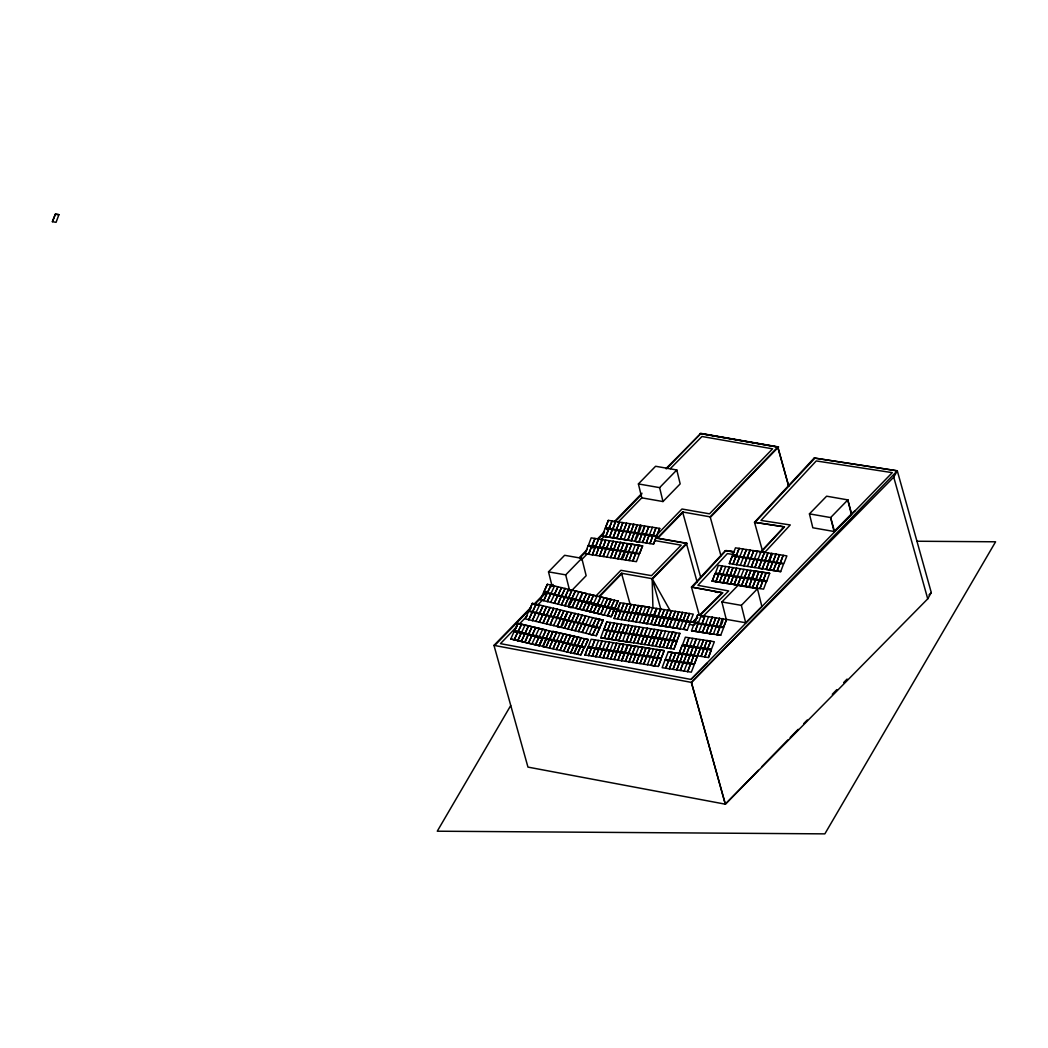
<?xml version="1.0" encoding="UTF-8"?>
<svg xmlns="http://www.w3.org/2000/svg" width="1048" height="1048" viewBox="0 0 1048 1048"><rect width="100%" height="100%" fill="white"/><g stroke="black" fill="none" stroke-linecap="round" stroke-linejoin="round"><path stroke-width="1.5" d="M52.4 221.691L55.334 214.133L58.924 214.683L55.426 214.211L52.4 221.691L56.068 222.32L58.924 214.683M587.928 546.047L585.072 553.698L636.398 561.663L639.332 554.091L587.928 546.047L617.102 550.541L614.167 558.099M588.334 545.51L591.177 537.873L627.451 543.545L624.516 551.104L588.242 545.432L617.39 549.951L620.324 542.392L617.154 549.925M588.57 554.156L591.583 546.611M588.727 554.248L591.504 546.597M591.91 546.06L594.897 538.449M592.382 554.811L595.316 547.253M592.317 554.811L595.238 547.174M602.194 536.17L605.037 528.533L656.441 536.589L653.52 544.148L602.102 536.091L631.499 540.742L634.223 533.026L631.368 540.676M605.456 527.995L608.299 520.345L644.572 526.031L641.638 533.589L605.364 527.904L608.377 520.437M602.233 539.641L599.299 547.2M599.22 547.187L602.141 539.55M605.783 536.72L608.692 529.096L605.692 536.641M609.032 528.546L612.019 520.922M602.875 547.75L605.77 540.113L602.797 547.672M603.255 556.501L606.098 548.851M606.517 548.314L609.491 540.676L606.648 548.327M613.001 537.768L615.936 530.209M613.159 537.86L616.093 530.301M619.263 522.035L616.342 529.672L619.342 522.127M613.159 541.292L610.224 548.877L613.159 541.318M616.787 538.423L619.722 530.864M616.735 538.41L619.63 530.786M613.525 549.99L610.67 557.641L613.447 549.99M620.377 538.973L623.324 531.349L620.285 538.895M623.625 530.799L626.612 523.162L623.756 530.812M614.259 558.191L617.102 550.541M624.136 539.563L626.914 531.899M623.861 542.995L620.94 550.554M623.783 542.903L620.822 550.567L624.516 551.104M627.791 540.126L630.726 532.567M633.765 524.236L630.935 531.886L633.857 524.327M627.726 540.113L630.66 532.554M624.595 551.654C614.351 570.911 632.114 548.104 620.822 551.169M621.765 559.331L624.674 551.746M625.106 551.235L627.962 543.598L642.594 545.916L639.66 553.475L625.027 551.156L628.04 543.676L642.594 545.916M587.889 647.428L585.046 655.079L587.889 647.428L617.076 651.935L614.141 659.493M613.132 642.699L610.198 650.258L588.295 646.891L591.151 639.254L627.411 644.926L624.49 652.485L617.128 651.306M637.944 533.052C642.594 513.114 641.913 537.572 634.354 532.489L637.354 524.786M628.446 552.414L625.512 559.973M625.433 559.973L628.355 552.335M594.871 639.83L591.884 647.441L594.95 639.909M629.01 560.444L632.01 552.899M629.167 560.536L631.944 552.886M632.416 552.361L635.35 544.803M595.605 648.031L598.539 640.472M636.45 635.232L633.608 642.883L600.714 637.76L603.556 630.11L669.515 640.341L666.62 648.07L669.515 640.341M603.884 629.494L606.818 621.936L643.092 627.608L640.158 635.167L603.962 629.586L606.818 621.936M641.9 534.349L638.966 541.908L641.704 534.139L656.441 536.589M642.228 533.72L645.07 526.083L659.703 528.402L656.769 535.96L642.136 533.642L656.769 535.96M632.743 561.099L635.664 553.462L632.822 561.099M635.913 552.833L638.848 545.274M595.932 656.755L598.853 649.118L595.854 656.664M599.102 648.489L602.115 640.944L599.26 648.581M636.071 552.925L639.005 545.366M607.211 630.673L604.303 638.311L607.224 630.752M610.539 622.512L607.552 630.136L610.617 622.604M645.463 534.821L642.555 542.458L645.555 534.912M617.049 611.01L614.115 618.569L616.958 610.919L682.916 621.15L679.929 628.787M617.285 610.303L620.206 602.744L656.48 608.416L653.546 615.975L617.364 610.381L620.298 602.823M642.503 545.838L639.66 553.475M602.482 649.681L599.587 657.319L602.574 649.773M610.801 631.237L608.023 638.887L610.958 631.328M614.207 623.141L611.272 630.713L614.207 623.154M649.118 535.384L646.21 543.021L649.053 535.371M620.691 611.574L617.77 619.132M617.691 619.119L620.613 611.482M620.953 610.932L623.94 603.321L620.861 610.853M603.137 657.79L606.176 650.258M603.334 657.895L606.072 650.232M609.451 642.057L606.478 649.695L609.543 642.149M611.521 639.346L614.521 631.8M611.678 639.45L614.456 631.787M652.707 535.934L649.93 543.598L652.865 536.026M653.114 535.397L656.035 527.773L653.035 535.318M606.989 658.458L609.923 650.9M606.923 658.445L609.831 650.821M615.307 640.014L618.241 632.455M615.255 640L618.15 632.363M656.362 536.497L653.52 544.148M656.677 535.882L659.703 528.402M627.922 612.608L625.001 620.246L628.001 612.7M628.263 612.058L631.171 604.434L628.171 611.98M618.896 640.564L621.844 632.94M622.145 632.389L625.119 624.752M631.551 613.172L628.656 620.809L631.499 613.159M634.813 604.997L631.957 612.635L634.761 604.984M617.207 651.398L620.206 643.695L617.272 651.253M614.22 659.572L617.076 651.935M622.656 641.14L625.433 633.49M635.245 613.748L632.285 621.372L635.337 613.827M635.547 613.185L638.52 605.548L649.262 607.185L646.275 614.888M587.98 647.52L624.359 653.061L620.77 652.511L617.94 660.201L620.861 652.59M629.245 634.145L626.311 641.704M626.245 641.69L629.154 634.066M638.9 614.311L635.979 621.936L638.835 614.298M639.175 613.669L642.11 606.085L639.175 613.643M584.954 654.987L621.516 660.699L624.359 653.061M621.818 660.803L624.674 653.153L661.223 658.878L658.288 666.436L621.739 660.712L624.752 653.245M625.08 652.629L627.922 644.979L664.196 650.664L661.262 658.223L624.988 652.537L628.014 645.07L649.904 648.437L646.891 655.878L654.122 657.07M636.568 634.616L639.503 627.058L636.464 634.63L632.874 634.079L635.874 626.376L632.94 633.935M629.9 642.254L632.743 634.616L636.542 635.324M632.953 634.761L630.018 642.319L600.714 637.76M628.407 653.808L625.473 661.367M625.407 661.354L628.315 653.716M628.656 653.179L631.643 645.555L628.577 653.087M636.726 635.258L633.712 642.738L637.381 643.367M650.127 616.067L647.009 623.678L643.42 623.128L646.354 615.569M629.062 661.917L631.97 654.279L628.97 661.838M673.144 641.062L670.117 648.529L673.222 640.918L676.812 641.468L673.956 649.105L637.407 643.393L640.223 635.73L637.289 643.289M665.572 631.106L662.637 638.664L640.747 635.311L643.59 627.66L679.864 633.333L676.929 640.891L669.567 639.725L672.502 632.154L676.274 632.782L673.157 640.276M635.625 654.843L632.717 662.48L635.717 654.934M638.887 646.668L635.887 654.214M643.996 636.398L641.075 644.035L644.075 636.49M644.324 635.861L647.31 628.237M650.782 624.176L653.821 616.735M683.519 629.337L686.623 621.726L690.2 622.276L687.357 629.913L650.887 624.294L653.729 616.643M656.991 608.469L654.149 616.106L690.331 621.7L693.265 614.141L657.07 608.547M639.267 655.419L636.359 663.043L639.215 655.406M642.516 647.232L639.673 654.882L642.463 647.219M650.978 628.879L647.965 636.346M654.45 624.765L657.384 617.207L654.384 624.752M660.712 609.045L657.725 616.656L660.803 609.137M642.935 656.048L640 663.607L643.04 656.074M651.293 637.525L648.385 645.162L651.384 637.616M651.633 636.988L654.555 629.35L651.555 636.896M658.039 625.315L660.974 617.757L658.196 625.42M646.878 655.904L649.904 648.437M646.695 656.638L643.695 664.183L646.537 656.533M655.013 638.18L652.079 645.738L654.882 638.075M658.131 629.9L655.288 637.538L658.275 629.992M661.786 625.97L664.694 618.333L661.694 625.879M665.035 617.783L668.034 610.237M655.668 646.289L658.707 638.743M668.323 618.896L665.428 626.534L668.414 618.988M668.69 618.346L671.585 610.722L668.598 618.268M669.069 627.097L672.03 619.473M672.318 618.909L675.305 611.272L672.449 618.923M650.913 665.218L654.542 665.939L657.633 658.327M662.926 647.337L665.939 639.791M669.161 631.643L666.122 639.11M663.083 647.428L665.86 639.778M676.039 619.447L678.894 611.809L675.96 619.368M669.659 639.804L672.737 632.18M679.327 620.599L676.484 628.237L679.261 620.586M664.995 660.03L662.153 667.681L691.326 672.174L694.261 664.615L665.087 660.122M697.392 656.375L668.257 651.856L665.323 659.415L694.457 663.934L697.313 656.297L694.457 663.934M673.235 640.354L676.196 632.704M686.741 621.15L683.047 620.613L686.047 612.91L683.113 620.468M665.742 668.231L668.65 660.594L665.65 668.139M668.991 660.044L671.978 652.432M676.929 640.891L679.864 633.333M676.812 641.468L673.956 649.105M682.13 645.385L679.287 653.022L682.13 645.385L704.046 648.922M673.039 669.358L675.96 661.72L672.96 669.266M700.064 639.529L697.13 647.088L682.536 644.848L685.392 637.197L714.343 641.756L711.409 649.315L704.06 648.136L706.981 640.577M679.222 653.546L676.301 661.17L679.3 653.625M691.536 630.778L694.392 623.141L723.631 627.726L720.697 635.284L691.536 630.778L713.361 634.25L716.256 626.521L720.042 627.176L716.95 634.8L719.793 627.149M694.706 622.525L697.64 614.966L726.605 619.512L723.67 627.071L694.798 622.604L697.64 614.966M676.746 669.934L679.68 662.375M689.034 637.76L686.191 645.411L688.968 637.747M676.694 669.921L679.589 662.284M682.851 654.109L679.955 661.733L682.798 654.096M766.415 581.509L763.573 589.146L712.168 581.103L715.09 573.544L766.507 581.588L751.757 579.151L749.032 586.906L751.848 579.23M712.247 581.182L715.09 573.544M697.968 623.691L695.191 631.341M695.125 631.341L698.125 623.783M683.178 662.834L680.244 670.393M686.519 654.135L689.361 646.498L686.571 654.149M689.78 645.961L692.754 638.415M683.584 662.297L686.571 654.673L683.493 662.218L694.379 663.856M718.679 574.094L715.902 581.745L718.836 574.186M725.661 566.483L722.806 574.134L719.229 573.584L722.072 565.933L719.007 573.466M698.78 631.905L701.754 624.359M693.2 647.166L690.265 654.725L693.003 647.061M702.029 623.717L704.885 616.08L702.081 623.73M687.03 663.502L684.095 671.061M687.213 662.781L690.147 655.197L687.226 662.755M719.4 582.216L722.4 574.658M719.557 582.308L722.334 574.658M705.343 624.909L702.409 632.468L705.448 624.922M705.579 624.202L708.645 616.643M696.776 647.716L693.855 655.275L696.855 647.73M780.681 571.632L729.277 563.575L732.211 556.016L783.537 563.994L780.681 571.632L766.14 569.391L769.075 561.833M729.369 563.667L732.303 556.108M771.734 553.514L735.473 547.842L732.539 555.401L768.8 561.073L771.655 553.436L768.8 561.073M687.685 671.611L690.527 663.974L687.75 671.624M723.055 582.78L725.989 575.221L723.212 582.871M726.395 574.684L729.238 567.034M729.395 567.125L726.316 574.592M697.496 655.838L700.418 648.201L697.418 655.747M700.706 647.599L703.549 639.961L700.614 647.52M709.103 625.486L706.103 633.031L708.946 625.394M732.945 564.217L735.866 556.58L732.932 564.138M736.207 556.029L739.194 548.418M733.037 567.689L730.102 575.26L733.679 575.811L736.534 568.16M726.801 583.422L729.644 575.784L726.84 583.435M730.05 575.247L732.945 567.61M709.824 633.608L712.758 626.049M715.797 617.717L712.967 625.381L715.889 617.809M701.02 656.402L704.007 648.751M704.138 648.214L707.125 640.511L710.57 641.127M709.758 633.595L712.692 626.036M739.521 557.143L736.6 564.78L739.534 557.222M704.086 648.843L701.073 656.31M736.665 568.173L733.6 575.719M719.976 626.534C724.64 606.596 723.958 631.053 716.4 625.984L719.386 618.281M704.688 657.031L707.701 649.328L711.291 649.878L708.448 657.528L679.196 652.943M740.255 565.344L743.255 557.798M743.517 557.156L746.425 549.532L743.425 557.077M704.859 656.978L707.544 649.393M737.124 577.003L734.19 584.561M734.124 584.561L737.045 576.924M708.448 657.528L711.291 649.878L682.222 645.463M746.805 558.27L743.962 565.92L746.752 558.256M750.067 550.095L747.172 557.719L750.145 550.174M737.779 585.125L740.7 577.487L737.687 585.033M723.67 627.071L726.513 619.434M747.46 566.379L750.499 558.846M744.408 578.103L741.552 585.753L744.486 578.195M754.154 559.409L751.233 567.034L754.246 559.488M750.957 570.4L747.918 577.972M757.809 559.973L754.888 567.597L757.743 559.96M754.534 570.95L751.691 578.588L754.625 571.029L718.352 565.357L715.509 573.007L751.599 578.509L744.421 577.5L747.486 569.876M755.123 571.081L752.281 578.732L766.822 580.972L769.677 573.322L755.123 571.081L769.677 573.322M755.215 571.173L752.281 578.732L766.822 580.972M761.608 560.667L758.673 568.226L762.25 568.789L765.289 561.086M758.673 568.226L761.516 560.588M752.608 587.456L755.451 579.819M755.608 579.911L752.53 587.378M755.87 579.282L758.844 571.658M759.263 580.474L756.329 588.033M756.263 588.02L759.184 580.382M766.14 569.391L768.957 561.715M769.311 561.125L772.245 553.567L786.878 555.899L783.943 563.457L769.402 561.217L772.245 553.567M762.918 581.037L759.918 588.583L762.761 580.946M766.18 572.85L763.245 580.409M763.18 580.409L766.088 572.771M769.73 569.942L772.638 562.317L769.638 569.863M772.979 561.767L775.965 554.143M776.293 562.881L773.372 570.505L776.385 562.959M776.948 570.99L779.948 563.444L777.105 571.081M780.288 562.894L783.21 555.257L780.354 562.907M545.956 647.075L549.231 639.516L584.168 647.52L580.802 655L546.113 647.337L549.44 639.791L542.877 638.075L539.458 645.542L542.877 638.075M552.951 631.433L549.676 638.992L552.951 631.433L581.182 637.839L577.658 645.371M552.781 640.328L549.427 647.874L552.715 640.302M553.292 639.817L556.658 632.35M553.161 639.791L556.567 632.258M556.265 641.114L553.056 648.699L556.423 641.219M556.776 640.616L560.143 633.136M556.527 649.485L559.881 641.939L556.449 649.406M563.536 633.844L560.326 641.428M560.261 641.402L563.693 633.948M560.13 650.31L563.418 642.751M567.086 634.656L563.811 642.214L567.217 634.761M560.077 650.297L563.365 642.738M563.614 651.109L567.007 643.577M567.204 651.935L570.557 644.389L567.112 651.843M570.662 652.655L574.108 645.201L570.819 652.76M577.789 637.132L574.422 644.625L577.789 637.145M577.291 645.909L573.832 653.297M581.182 637.839L577.749 645.463L584.823 647.048L588.19 639.568L584.614 638.691L581.142 646.171M574.304 653.546L577.592 645.987L549.231 639.516M580.605 646.642L577.238 654.122L580.775 646.708M584.09 647.441L580.802 655M588.098 639.49L584.823 647.048L549.584 638.913M510.795 638.979L514.123 631.433L542.379 638.114L539.052 645.673L510.795 638.979L539.052 645.673M542.654 629.259L539.235 636.726L514.489 630.831L517.895 623.364L546.021 629.979L542.55 637.59L546.113 630.071M514.568 630.909L517.987 623.442L553.016 631.761L549.597 639.228L542.458 637.511M521.498 624.215L518.039 631.734L521.59 624.307M599.653 628.289L528.651 611.377L525.231 618.844L596.233 635.756L599.574 628.211L596.233 635.756M529.083 610.853L532.41 603.307L567.531 611.705L564.112 619.158L529.004 610.774L532.41 603.307M517.725 640.551L521.21 633.11L517.869 640.656M528.703 619.656L532.188 612.215L528.86 619.761M532.685 611.718L536.104 604.251M532.554 611.678L536.026 604.159M607.486 607.67L543.585 592.343L540.257 599.888L604.12 615.045M544.03 591.819L547.357 584.273L582.478 592.657L579.059 600.124L543.938 591.727L547.357 584.273M524.747 633.935L521.341 641.468L524.825 634.027M525.114 633.411L528.519 625.866L525.035 633.32M539.576 605.063L536.078 612.438M524.878 642.306L528.258 634.774L524.799 642.228M528.572 634.158L532.03 626.704L528.703 634.263M535.869 621.412L539.34 613.971M539.641 613.342L543.034 605.809L539.55 613.263M547.266 601.539L550.659 594.006L547.331 601.565M528.402 643.144L531.834 635.625L528.506 643.171M532.305 635.101L535.633 627.542M539.314 622.171L542.772 614.717M539.445 622.263L542.733 614.704M554.575 594.308L557.968 586.775L554.497 594.229M550.017 607.473L546.611 614.94M550.239 607.578L546.729 614.953M554.34 603.216L557.719 595.683L554.261 603.124M558.034 595.054L561.492 587.614L558.165 595.159M535.515 644.834L538.921 637.302L535.436 644.743M538.973 645.581L542.379 638.114M561.636 595.985L564.964 588.426M565.173 588.531L561.545 595.893M553.436 617.233L550.108 624.791L553.37 617.22M549.545 630.935L546.126 638.402M546.021 638.415L549.44 630.948M561.44 604.893L564.833 597.36L561.348 604.814M539.458 645.542L546.021 647.258L542.641 646.524L545.969 638.966L549.44 639.791M557.064 617.534L560.549 609.923L556.986 617.442M553.58 625.604L557.104 618.215M564.898 605.652L568.37 598.198L565.042 605.744M560.575 619.041L557.169 626.508L560.772 618.988M568.514 606.569L571.959 599.102L575.431 599.914L572.3 607.421M568.632 606.648C580.068 588.007 561.139 609.333 572.103 607.46L575.706 599.954M560.837 627.32C567.06 607.657 564.204 632.389 557.353 626.455M599.469 619.276L596.142 626.835L592.592 625.918L596.011 618.464L603.137 620.18L568.029 611.783L564.61 619.25L599.731 627.647L603.137 620.18L599.731 627.647M564.4 628.224L567.793 620.691L564.466 628.237M568.173 620.154L571.632 612.648M575.784 608.285L579.099 600.687L614.6 609.255L611.181 616.722L575.679 608.154M575.863 608.364L579.282 600.897M614.665 608.6L617.993 601.054L614.665 608.6L579.636 600.294L582.963 592.749L586.657 593.692L583.029 601.028M567.937 629.062L571.33 621.529M582.727 601.657L579.334 609.189L582.819 601.735M583.107 601.12L586.566 593.6M574.867 622.368L571.474 629.9L574.802 622.342M575.247 621.831L578.64 614.298M582.871 610.028L586.277 602.482L582.793 609.936M590.037 594.413L586.71 601.971L590.037 594.413L597.19 596.181M578.339 623.18L575.051 630.752L578.47 623.285M582.151 615.124L578.784 622.656L582.112 615.111M586.487 610.879L589.814 603.321M590.103 602.705L593.509 595.238L590.247 602.81M586.408 610.853L589.736 603.307M578.522 631.564L581.967 624.045M582.295 623.495L585.753 615.962L582.426 623.521M597.098 596.089L593.64 603.543M585.505 624.883L582.112 632.416L585.596 624.962M593.469 612.53L596.901 605.01L593.378 612.438M597.242 604.46L600.57 596.915L611.089 599.364L607.526 606.884M597.373 604.473L600.779 597.006M600.53 605.927L597.046 613.381L600.373 605.823M600.845 605.299L604.251 597.832M592.513 634.905L596.181 627.477L592.605 634.983L589.133 634.171L592.513 626.534L595.932 627.438M592.67 626.01L596.233 618.49M607.617 598.539L604.303 606.111L607.722 598.644M599.587 619.276L596.26 626.822M607.46 607.499L603.989 615.045M614.521 600.229L610.997 607.709L614.416 600.242M607.539 615.949L611.036 608.351L614.6 609.255M607.46 615.87L611.036 608.351M614.508 609.163L611.181 616.722L607.63 615.818M530.406 607.919L493.975 645.371L527.956 767.097L725.334 804.183L691.339 682.445L893.734 477.128L897.298 470.827L814.191 458.015L754.508 522.284L762.341 550.37M493.975 645.371L691.444 682.405L725.334 804.183L927.729 598.866L931.279 592.552L897.298 470.827L814.191 458.015M510.677 705.618L437.265 831.208L824.855 833.867L995.6 541.79L917.105 541.24M699.317 615.189L691.47 587.103L725.321 550.659L733.914 551.942L725.321 550.659M815.174 457.871L754.992 522.376M760.861 551.759L784.035 526.803L754.508 522.284L784.533 526.882L760.259 553.03M764.686 552.479L790.258 524.956L760.992 520.437L816.248 460.937L892.267 472.648L691.025 679.445L500.459 643.642L517.175 626.285M519.415 623.966L527.21 615.87M537.257 605.456L542.825 599.666M788.699 486.089L777.812 447.064L710.164 516.808L720.972 555.82M552.073 586.081L548.51 571.854L564.623 555.296L581.81 558.309L586.159 575.693L572.195 590.05M641.782 497.839L638.402 483.927L655.59 466.268L676.798 469.976L680.178 483.888L662.991 501.547L641.782 497.839L617.888 522.402M533.825 604.408L546.349 591.531M550.907 586.854L553.174 584.509M579.361 557.588L587.339 549.401M597.583 538.855L604.421 531.834M606.687 529.502L608.967 527.157M614.665 521.301L641.992 493.215M665.899 468.639L700.824 433.61L777.812 447.064L788.62 486.089M494.735 645.45L531.166 608.01M534.585 604.5L547.108 591.622M580.12 557.693L585.806 551.837M598.329 538.973L604.028 533.118M607.434 529.607L609.713 527.262M614.272 522.585L641.586 494.499M666.633 468.757L700.785 433.374L778.599 446.972L710.727 516.952L682.602 511.987L657.031 538.266L686.427 543.401L697.234 582.426M548.51 571.854L565.697 574.867L581.81 558.309M581.483 559.829L587.168 553.973M592.867 548.13L595.133 545.798M600.818 539.943L604.238 536.432M638.402 483.927L659.611 487.634L676.798 469.976M588.138 603.989L590.404 601.657M596.05 595.854L620.901 570.309L651.529 575.653L681.187 545.17L654.895 540.572M655.157 536.589L681.973 509.014L709.535 513.834L772.586 448.832L701.977 436.492L670.288 468.679M598.998 596.43L621.529 573.269L652.721 578.771L687.213 543.309L657.83 538.174L683.165 512.131M599.731 596.404L622.093 573.413M686.427 543.401L652.157 578.627L652.93 607.722M761.87 606.582L745.691 622.748L726.238 619.342L721.889 601.958L738.002 585.4L757.455 588.806L761.804 606.189M847.753 499.975L851.644 513.887L834.025 531.48L812.816 527.773L809.436 513.861L826.623 496.189L847.832 499.896L851.212 513.808L855.247 510.546M721.889 601.958L741.342 605.364L757.455 588.806M847.832 499.896L830.645 517.568L809.436 513.861M851.644 513.887L834.535 531.48L830.645 517.568L834.025 531.48M691.261 682.602L897.298 470.827M725.334 804.183L758.333 770.28M761.739 766.769L787.913 739.875M790.192 737.543L798.157 729.356M803.842 723.513L807.261 720.002M832.295 694.274L836.841 689.597M843.666 682.589L847.085 679.078M929.013 594.897L931.279 592.552M691.025 679.445L707.138 663.174M697.234 617.508L692.479 622.263L674.781 619.172M699.501 615.255L722.098 592.683L691.47 587.103M697.771 617.6L693.213 622.106L675.122 618.962M700.051 615.346L722.858 592.775L692.243 587.181L726.028 550.514L733.914 551.707M695.204 624.071L697.51 621.792M702.134 617.22L728.674 590.954L697.889 585.334L727.391 553.58L736.914 555.047M634.433 533.183L638.022 533.733M623.756 543.008L620.089 542.366M715.181 573.623L748.075 578.745L745.141 586.304L748.259 578.679M712.168 581.103L741.342 585.596M748.835 586.71L745.338 586.238M614.023 618.477L680.073 628.787M717.12 634.734L720.697 635.284M673.261 640.263L676.838 640.813M640.42 635.926L676.89 641.546M668.336 651.935L690.239 655.301M700.051 433.518L777.812 447.064M591.91 604.447L619.106 609.189M651.109 614.77L659.113 616.172M662.31 616.722L665.519 617.285M668.716 617.848L671.912 618.399M597.543 605.665L618.464 609.32M636.162 612.412L639.385 612.975M642.607 613.538L645.817 614.102M649.039 614.665L671.558 618.608M612.923 611.036L616.106 611.587M689.283 624.372L694.051 625.211M715.011 591.91L718.09 592.474M553.043 631.512L588.19 639.568M575.431 591.033L582.478 592.657M618.084 601.133L582.963 592.749M611.115 607.696L614.573 608.521M514.489 630.831L542.694 637.538M546.034 638.324L549.597 639.228M542.471 638.206L514.123 631.433M776.057 554.235L773.123 561.794M764.464 552.427L761.529 559.986L764.516 552.283L753.643 550.645M761.031 551.824L758.005 559.291M757.442 551.287L754.429 558.741M765.381 561.165L762.25 568.789M742.862 549.06L739.849 556.527M739.05 548.392L736.115 555.951M758.935 571.75L756.001 579.308M750.84 570.413L748.023 577.959M747.342 569.942L744.565 577.435M743.923 569.339L740.884 576.806M740.333 568.802L737.32 576.256M652.459 527.301L649.446 534.768M637.21 524.851L634.42 532.345M645.856 534.218L648.791 526.659L645.725 534.192M719.478 618.359L716.4 625.984M638.861 541.79C628.093 544.488 645.751 522.415 634.996 541.213M612.111 521.013L609.176 528.572M701.23 615.517L698.295 623.075M628.748 551.733L631.682 544.174L628.604 551.707M686.623 621.726L683.689 629.285L687.357 629.913M686.453 621.778L682.955 621.307M609.949 549.519L606.871 556.986M711.409 649.315L682.536 644.848M618.071 558.663L621.005 551.104L617.888 558.728M606.216 548.864L603.163 556.409M707.741 648.673L710.675 641.114L707.636 648.686M594.989 538.528L592.054 546.087M667.969 610.224L665.1 617.796M675.764 620.115L672.829 627.673M671.912 619.447L668.978 627.005M656.48 608.416L653.546 615.975M652.707 607.788L649.773 615.346M649.354 607.264L646.419 614.822M645.778 606.726L642.751 614.18M649.93 616.119L647.009 623.678M638.389 605.548L635.455 613.106M673.222 640.918L670.288 648.476M646.223 615.504L643.42 623.128M669.711 639.66L640.747 635.311M642.647 614.953L639.712 622.512M658.969 638.036L661.904 630.477L658.838 638.022M683.283 662.86L680.362 670.419M658.603 638.73L655.786 646.302M647.179 628.211L644.245 635.769M672.069 652.524L669.135 660.083M610.945 599.417L607.761 606.91L579.636 600.294M657.057 649.511L653.9 657.044L656.834 649.485L664.196 650.664L661.262 658.223M653.494 648.961L650.454 656.428M661.223 658.878L658.288 666.436M625.211 624.831L622.276 632.389M657.476 658.38L654.542 665.939M650.35 657.201L647.415 664.76M621.739 632.913L618.805 640.472M579.007 591.845L575.483 599.312L572.011 598.487L575.483 590.889L571.92 598.408M643.302 655.354L646.105 647.782L643.171 655.341M623.639 644.31L620.901 651.935L623.743 644.297L620.062 643.747M592.775 617.678L589.264 625.053M589.317 616.866L585.806 624.241M624.49 652.485L588.295 646.891M554.523 586.029L551.025 593.404M551.052 585.216L547.501 592.631L550.921 585.177M578.732 614.377L575.313 621.844M605.823 641.586L602.757 649.053M589.133 625.8L585.714 633.267M554.287 594.923L550.724 602.299M571.501 612.608L568.082 620.075M581.863 624.019L578.444 631.486M567.531 611.705L564.112 619.158M571.265 621.503L567.846 628.97M584.601 638.782L581.247 646.171M588.609 655.55L591.478 647.978L588.544 655.537M546.44 615.648L542.916 623.088L546.336 615.621M567.374 642.961L570.754 635.481L567.243 642.948M567.086 643.655L563.719 651.136M539.183 628.446L535.685 635.822M535.711 627.634L532.174 635.075M525.061 625.119L521.563 632.494M535.462 636.542L531.899 643.904M670.471 611.194L652.157 578.627L661 609.831M893.734 477.128L927.729 598.866M682.602 511.987L700.758 577.54M621.529 573.269L630.176 604.486M741.342 605.364L745.691 622.748M565.697 574.867L569.654 590.679M659.611 487.634L662.991 501.547M598.487 538.986L595.644 546.637L598.565 539.078M598.88 547.737L595.971 555.375L598.814 547.724M602.469 548.287L599.666 555.938L602.469 548.287M612.281 529.646L609.504 537.297L612.281 529.646M615.608 521.472L612.753 529.122L615.608 521.472M622.892 522.598L619.997 530.236L622.84 522.585M616.643 541.75L613.814 549.401L616.643 541.75M630.189 523.699L627.346 531.362L630.189 523.699M595.133 648.542L592.356 656.205L595.133 648.542M617.704 623.612L614.927 631.263L617.704 623.612M624.267 612.045L621.346 619.682L624.189 612.032M627.516 603.871L624.674 611.521L627.516 603.871M621.412 624.189L618.516 631.813L621.49 624.267M613.486 651.384L610.643 659.022L613.421 651.371M616.617 643.131L613.787 650.795L616.722 643.236M628.708 625.276L625.866 632.94L628.708 625.276M632.285 625.826L629.455 633.477L632.285 625.826M635.232 646.105L632.376 653.756L635.232 646.105M647.638 636.961L644.73 644.599L647.572 636.961M664.301 609.595L661.445 617.246L664.38 609.687M653.847 657.659L650.86 665.31L653.847 657.659M662.284 639.228L659.441 646.865L662.205 639.215M660.41 650.035L657.476 657.594L660.41 650.035M682.458 612.346L679.628 620.01L682.562 612.451M689.597 613.499L686.545 621.071L689.479 613.512M672.24 661.144L669.462 668.807L672.24 661.144M675.567 652.983L672.711 660.633L675.646 653.074M685.785 645.948L682.864 653.572L685.72 645.935M696.252 638.874L693.54 646.524L696.252 638.874M693.724 655.747L690.894 663.397L693.724 655.747M712.234 617.18L709.378 624.844L712.234 617.18M733.273 576.348L730.535 583.998L733.273 576.348M753.774 550.659L750.8 558.283L753.774 550.659M768.066 552.886L765.119 560.536L767.961 552.899M762.433 572.208L759.59 579.858L762.433 572.208M779.555 554.693L776.699 562.344L779.555 554.693M574.225 636.267L570.95 643.839L574.317 636.359M517.66 632.271L514.267 639.804L517.594 632.245M535.659 613.028L532.397 620.599L535.659 613.028M547.121 593.168L543.729 600.701L547.056 593.155M546.506 606.635L543.218 614.194L546.506 606.635M549.899 616.407L546.493 623.94L549.833 616.381M553.619 608.299L550.292 615.857L553.711 608.39M561.191 596.495L557.968 604.08L561.191 596.495M557.077 609.111L553.763 616.669L557.077 609.111M568.553 589.251L565.226 596.823L568.553 589.251M546.349 638.9L543.008 646.446L546.349 638.9M572.011 590.063L568.697 597.622L572.011 590.063M563.968 610.788L560.536 618.346L563.968 610.788M575.103 613.46L571.776 621.019L575.103 613.46M593.286 604.146L589.998 611.705L593.286 604.146M603.91 606.661L600.661 614.233L603.91 606.661"/></g></svg>
